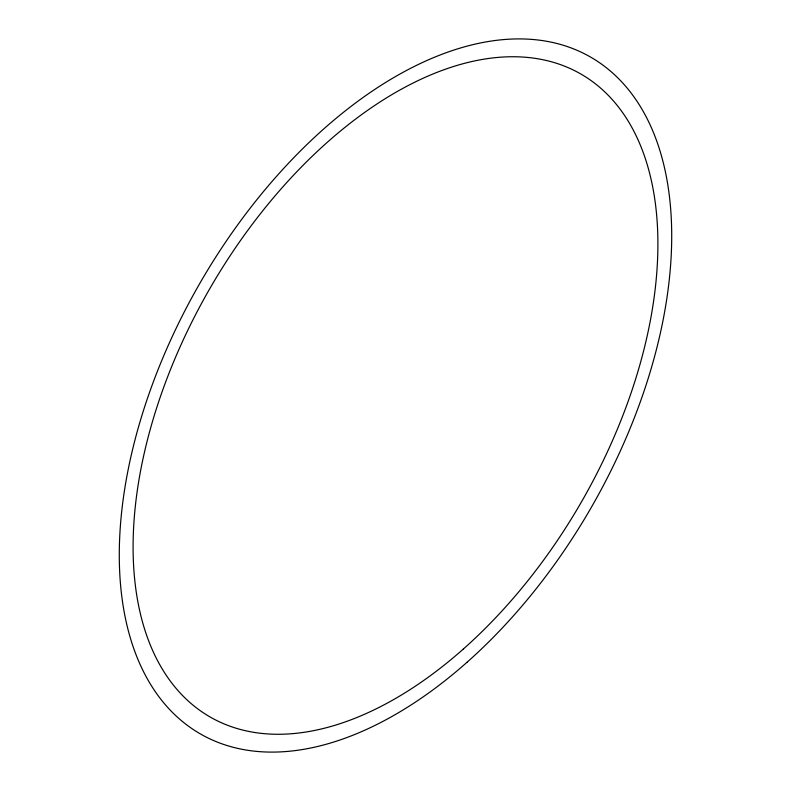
<?xml version="1.0" encoding="UTF-8"?>
<svg xmlns="http://www.w3.org/2000/svg" width="791" height="791" viewBox="0 0 791 791"><rect width="100%" height="100%" fill="white"/><g stroke="black" fill="none" stroke-linecap="round" stroke-linejoin="round"><path stroke-width="1.19" d="M466.987 662.304A390.625 225.524 -60 0 0 590.808 57.209A390.625 225.524 -60 0 0 128.696 466.987A390.625 225.524 -60 0 0 466.987 662.304M463.417 648.966A371.098 214.252 -60 0 0 581.049 74.127A371.098 214.252 -60 0 0 142.034 463.417A371.098 214.252 -60 0 0 463.417 648.966"/></g></svg>
